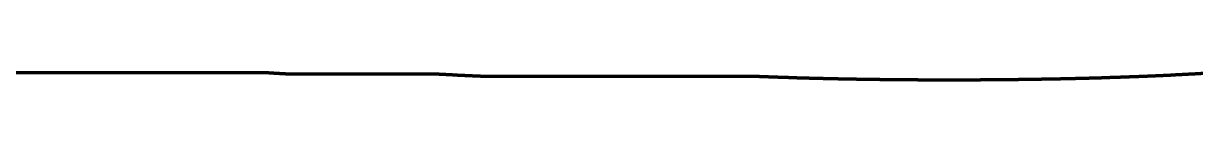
# Model space of a CAD drawing. Header units: millimetres. Extents: x 88 to 97873, y 32 to 55088.
# Drawn here: x 45301 to 46669, y 3822 to 3830 of the extents above; entities that cross this region are included whole.
import ezdxf

# ---------------------------------------------------------------- set-up
doc = ezdxf.new("R2010")
doc.units = ezdxf.units.MM
doc.header["$LTSCALE"] = 0.3

msp = doc.modelspace()

# ---------------------------------------------------------------- linework, layer by layer
at = {"color": 7, "lineweight": 211}
msp.add_lwpolyline([(46669, 3829.2), (46668.5, 3829.2), (46667.9, 3829.1), (46667.4, 3829.1), (46666.8, 3829.1), (46666.2, 3829), (46665.7, 3829), (46665.1, 3829), (46664.6, 3828.9), (46664, 3828.9), (46663.4, 3828.9), (46662.9, 3828.8), (46662.3, 3828.8), (46661.7, 3828.8), (46661.2, 3828.7), (46660.6, 3828.7), (46660, 3828.7), (46659.5, 3828.6), (46658.9, 3828.6), (46658.3, 3828.6), (46657.8, 3828.5), (46657.2, 3828.5), (46656.6, 3828.5), (46656, 3828.5), (46655.5, 3828.4), (46654.9, 3828.4), (46654.3, 3828.4), (46653.7, 3828.3), (46653.2, 3828.3), (46652.6, 3828.3), (46652, 3828.2), (46651.4, 3828.2), (46650.9, 3828.2), (46650.3, 3828.1), (46649.7, 3828.1), (46649.1, 3828.1), (46648.6, 3828), (46648, 3828), (46647.4, 3828), (46646.8, 3827.9), (46646.2, 3827.9), (46645.7, 3827.9), (46645.1, 3827.9), (46644.5, 3827.8), (46643.9, 3827.8), (46643.3, 3827.8), (46642.7, 3827.7), (46642.2, 3827.7), (46641.6, 3827.7), (46641, 3827.6), (46640.4, 3827.6), (46639.8, 3827.6), (46639.2, 3827.5), (46638.6, 3827.5), (46638, 3827.5), (46637.4, 3827.5), (46636.9, 3827.4), (46636.3, 3827.4), (46635.7, 3827.4), (46635.1, 3827.3), (46634.5, 3827.3), (46633.9, 3827.3), (46633.3, 3827.3), (46632.7, 3827.2), (46632.1, 3827.2), (46631.5, 3827.2), (46630.9, 3827.1), (46630.3, 3827.1), (46629.7, 3827.1), (46629.1, 3827.1), (46628.5, 3827), (46627.9, 3827), (46627.3, 3827), (46626.7, 3826.9), (46626.1, 3826.9), (46625.5, 3826.9), (46624.9, 3826.9), (46624.3, 3826.8), (46623.7, 3826.8), (46623.1, 3826.8), (46622.5, 3826.7), (46621.9, 3826.7), (46621.3, 3826.7), (46620.7, 3826.7), (46620.1, 3826.6), (46619.5, 3826.6), (46618.9, 3826.6), (46618.3, 3826.5), (46617.7, 3826.5), (46617.1, 3826.5), (46616.5, 3826.5), (46615.9, 3826.4), (46615.3, 3826.4), (46614.7, 3826.4), (46614, 3826.4), (46613.4, 3826.3), (46612.8, 3826.3), (46612.2, 3826.3), (46611.6, 3826.2), (46611, 3826.2), (46610.4, 3826.2), (46609.8, 3826.2), (46609.2, 3826.1), (46608.5, 3826.1), (46607.9, 3826.1), (46607.3, 3826.1), (46606.7, 3826), (46606.1, 3826), (46605.5, 3826), (46604.8, 3826), (46604.2, 3825.9), (46603.6, 3825.9), (46603, 3825.9), (46602.4, 3825.9), (46601.8, 3825.8), (46601.1, 3825.8), (46600.5, 3825.8), (46599.9, 3825.8), (46599.3, 3825.7), (46598.6, 3825.7), (46598, 3825.7), (46597.4, 3825.7), (46596.8, 3825.6), (46596.2, 3825.6), (46595.5, 3825.6), (46594.9, 3825.6), (46594.3, 3825.5), (46593.7, 3825.5), (46593, 3825.5), (46592.4, 3825.5), (46591.8, 3825.4), (46591.2, 3825.4), (46590.5, 3825.4), (46589.9, 3825.4), (46589.3, 3825.3), (46588.6, 3825.3), (46588, 3825.3), (46587.4, 3825.3), (46586.8, 3825.2), (46586.1, 3825.2), (46585.5, 3825.2), (46584.9, 3825.2), (46584.2, 3825.2), (46583.6, 3825.1), (46583, 3825.1), (46582.3, 3825.1), (46581.7, 3825.1), (46581.1, 3825), (46580.4, 3825), (46579.8, 3825), (46579.2, 3825), (46578.5, 3824.9), (46577.9, 3824.9), (46577.3, 3824.9), (46576.6, 3824.9), (46576, 3824.9), (46575.3, 3824.8), (46574.7, 3824.8), (46574.1, 3824.8), (46573.4, 3824.8), (46572.8, 3824.7), (46572.2, 3824.7), (46571.5, 3824.7), (46570.9, 3824.7), (46570.2, 3824.7), (46569.6, 3824.6), (46569, 3824.6), (46568.3, 3824.6), (46567.7, 3824.6), (46567, 3824.6), (46566.4, 3824.5), (46565.7, 3824.5), (46565.1, 3824.5), (46564.5, 3824.5), (46563.8, 3824.4), (46563.2, 3824.4), (46562.5, 3824.4), (46561.9, 3824.4), (46561.2, 3824.4), (46560.6, 3824.3), (46559.9, 3824.3), (46559.3, 3824.3), (46558.6, 3824.3), (46558, 3824.3), (46557.3, 3824.2), (46556.7, 3824.2), (46556, 3824.2), (46555.4, 3824.2), (46554.7, 3824.2), (46554.1, 3824.1), (46553.4, 3824.1), (46552.8, 3824.1), (46552.1, 3824.1), (46551.5, 3824.1), (46550.8, 3824), (46550.2, 3824), (46549.5, 3824), (46548.9, 3824), (46548.2, 3824), (46547.6, 3824), (46546.9, 3823.9), (46546.3, 3823.9), (46545.6, 3823.9), (46545, 3823.9), (46544.3, 3823.9), (46543.7, 3823.8), (46543, 3823.8), (46542.3, 3823.8), (46541.7, 3823.8), (46541, 3823.8), (46540.4, 3823.7), (46539.7, 3823.7), (46539.1, 3823.7), (46538.4, 3823.7), (46537.7, 3823.7), (46537.1, 3823.7), (46536.4, 3823.6), (46535.8, 3823.6), (46535.1, 3823.6), (46534.4, 3823.6), (46533.8, 3823.6), (46533.1, 3823.6), (46532.5, 3823.5), (46531.8, 3823.5), (46531.1, 3823.5), (46530.5, 3823.5), (46529.8, 3823.5), (46529.1, 3823.4), (46528.5, 3823.4), (46527.8, 3823.4), (46527.2, 3823.4), (46526.5, 3823.4), (46525.8, 3823.4), (46525.2, 3823.3), (46524.5, 3823.3), (46523.8, 3823.3), (46523.2, 3823.3), (46522.5, 3823.3), (46521.8, 3823.3), (46521.2, 3823.3), (46520.5, 3823.2), (46519.8, 3823.2), (46519.2, 3823.2), (46518.5, 3823.2), (46517.8, 3823.2), (46517.2, 3823.2), (46516.5, 3823.1), (46515.8, 3823.1), (46515.2, 3823.1), (46514.5, 3823.1), (46513.8, 3823.1), (46513.2, 3823.1), (46512.5, 3823.1), (46511.8, 3823), (46511.1, 3823), (46510.5, 3823), (46509.8, 3823), (46509.1, 3823), (46508.5, 3823), (46507.8, 3822.9), (46507.1, 3822.9), (46506.4, 3822.9), (46505.8, 3822.9), (46505.1, 3822.9), (46504.4, 3822.9), (46503.8, 3822.9), (46503.1, 3822.8), (46502.4, 3822.8), (46501.7, 3822.8), (46501.1, 3822.8), (46500.4, 3822.8), (46499.7, 3822.8), (46499, 3822.8), (46498.4, 3822.8), (46497.7, 3822.7), (46497, 3822.7), (46496.3, 3822.7), (46495.7, 3822.7), (46495, 3822.7), (46494.3, 3822.7), (46493.6, 3822.7), (46492.9, 3822.6), (46492.3, 3822.6), (46491.6, 3822.6), (46490.9, 3822.6), (46490.2, 3822.6), (46489.6, 3822.6), (46488.9, 3822.6), (46488.2, 3822.6), (46487.5, 3822.5), (46486.8, 3822.5), (46486.2, 3822.5), (46485.5, 3822.5), (46484.8, 3822.5), (46484.1, 3822.5), (46483.4, 3822.5), (46482.8, 3822.5), (46482.1, 3822.5), (46481.4, 3822.4), (46480.7, 3822.4), (46480, 3822.4), (46479.4, 3822.4), (46478.7, 3822.4), (46478, 3822.4), (46477.3, 3822.4), (46476.6, 3822.4), (46475.9, 3822.4), (46475.3, 3822.3), (46474.6, 3822.3), (46473.9, 3822.3), (46473.2, 3822.3), (46472.5, 3822.3), (46471.8, 3822.3), (46471.2, 3822.3), (46470.5, 3822.3), (46469.8, 3822.3), (46469.1, 3822.2), (46468.4, 3822.2), (46467.7, 3822.2), (46467.1, 3822.2), (46466.4, 3822.2), (46465.7, 3822.2), (46465, 3822.2), (46464.3, 3822.2), (46463.6, 3822.2), (46462.9, 3822.2), (46462.3, 3822.1), (46461.6, 3822.1), (46460.9, 3822.1), (46460.2, 3822.1), (46459.5, 3822.1), (46458.8, 3822.1), (46458.1, 3822.1), (46457.4, 3822.1), (46456.8, 3822.1), (46456.1, 3822.1), (46455.4, 3822.1), (46454.7, 3822), (46454, 3822), (46453.3, 3822), (46452.6, 3822), (46451.9, 3822), (46451.3, 3822), (46450.6, 3822), (46449.9, 3822), (46449.2, 3822), (46448.5, 3822), (46447.8, 3822), (46447.1, 3822), (46446.4, 3821.9), (46445.7, 3821.9), (46445, 3821.9), (46444.4, 3821.9), (46443.7, 3821.9), (46443, 3821.9), (46442.3, 3821.9), (46441.6, 3821.9), (46440.9, 3821.9), (46440.2, 3821.9), (46439.5, 3821.9), (46438.8, 3821.9), (46438.1, 3821.9), (46437.4, 3821.9), (46436.8, 3821.8), (46436.1, 3821.8), (46435.4, 3821.8), (46434.7, 3821.8), (46434, 3821.8), (46433.3, 3821.8), (46432.6, 3821.8), (46431.9, 3821.8), (46431.2, 3821.8), (46430.5, 3821.8), (46429.8, 3821.8), (46429.1, 3821.8), (46428.4, 3821.8), (46427.8, 3821.8), (46427.1, 3821.8), (46426.4, 3821.8), (46425.7, 3821.8), (46425, 3821.7), (46424.3, 3821.7), (46423.6, 3821.7), (46422.9, 3821.7), (46422.2, 3821.7), (46421.5, 3821.7), (46420.8, 3821.7), (46420.1, 3821.7), (46419.4, 3821.7), (46418.7, 3821.7), (46418, 3821.7), (46417.3, 3821.7), (46416.6, 3821.7), (46416, 3821.7), (46415.3, 3821.7), (46414.6, 3821.7), (46413.9, 3821.7), (46413.2, 3821.7), (46412.5, 3821.7), (46411.8, 3821.7), (46411.1, 3821.7), (46410.4, 3821.6), (46409.7, 3821.6), (46409, 3821.6), (46408.3, 3821.6), (46407.6, 3821.6), (46406.9, 3821.6), (46406.2, 3821.6), (46405.5, 3821.6), (46404.8, 3821.6), (46404.1, 3821.6), (46403.4, 3821.6), (46402.7, 3821.6), (46402, 3821.6), (46401.3, 3821.6), (46400.6, 3821.6), (46400, 3821.6), (46399.3, 3821.6), (46398.6, 3821.6), (46397.9, 3821.6), (46397.2, 3821.6), (46396.5, 3821.6), (46395.8, 3821.6), (46395.1, 3821.6), (46394.4, 3821.6), (46393.7, 3821.6), (46393, 3821.6), (46392.3, 3821.6), (46391.6, 3821.6), (46390.9, 3821.6), (46390.2, 3821.6), (46389.5, 3821.6), (46388.8, 3821.6), (46388.1, 3821.6), (46387.4, 3821.6), (46386.7, 3821.6), (46386, 3821.6), (46385.3, 3821.6), (46384.6, 3821.6), (46383.9, 3821.6), (46383.2, 3821.6), (46382.5, 3821.6), (46381.8, 3821.6), (46381.1, 3821.6), (46380.4, 3821.6), (46379.7, 3821.6), (46379, 3821.6), (46378.4, 3821.6), (46377.7, 3821.6), (46377, 3821.6), (46376.3, 3821.6), (46375.6, 3821.6), (46374.9, 3821.6), (46374.2, 3821.6), (46373.5, 3821.6), (46372.8, 3821.6), (46372.1, 3821.6), (46371.4, 3821.6), (46370.7, 3821.6), (46370, 3821.6), (46369.3, 3821.6), (46368.6, 3821.6), (46367.9, 3821.6), (46367.2, 3821.6), (46366.5, 3821.6), (46365.8, 3821.6), (46365.1, 3821.6), (46364.4, 3821.6), (46363.7, 3821.6), (46363, 3821.6), (46362.3, 3821.6), (46361.6, 3821.6), (46360.9, 3821.6), (46360.2, 3821.6), (46359.5, 3821.6), (46358.8, 3821.6), (46358.1, 3821.6), (46357.4, 3821.6), (46356.7, 3821.6), (46356, 3821.6), (46355.3, 3821.6), (46354.7, 3821.6), (46354, 3821.6), (46353.3, 3821.6), (46352.6, 3821.6), (46351.9, 3821.6), (46351.2, 3821.6), (46350.5, 3821.6), (46349.8, 3821.6), (46349.1, 3821.6), (46348.4, 3821.6), (46347.7, 3821.6), (46347, 3821.6), (46346.3, 3821.6), (46345.6, 3821.6), (46344.9, 3821.6), (46344.2, 3821.6), (46343.5, 3821.6), (46342.8, 3821.6), (46342.1, 3821.6), (46341.4, 3821.6), (46340.7, 3821.6), (46340, 3821.6), (46339.3, 3821.6), (46338.6, 3821.7), (46337.9, 3821.7), (46337.3, 3821.7), (46336.6, 3821.7), (46335.9, 3821.7), (46335.2, 3821.7), (46334.5, 3821.7), (46333.8, 3821.7), (46333.1, 3821.7), (46332.4, 3821.7), (46331.7, 3821.7), (46331, 3821.7), (46330.3, 3821.7), (46329.6, 3821.7), (46328.9, 3821.7), (46328.2, 3821.7), (46327.5, 3821.7), (46326.8, 3821.7), (46326.1, 3821.7), (46325.4, 3821.7), (46324.8, 3821.7), (46324.1, 3821.8), (46323.4, 3821.8), (46322.7, 3821.8), (46322, 3821.8), (46321.3, 3821.8), (46320.6, 3821.8), (46319.9, 3821.8), (46319.2, 3821.8), (46318.5, 3821.8), (46317.8, 3821.8), (46317.1, 3821.8), (46316.4, 3821.8), (46315.7, 3821.8), (46315.1, 3821.8), (46314.4, 3821.8), (46313.7, 3821.8), (46313, 3821.8), (46312.3, 3821.9), (46311.6, 3821.9), (46310.9, 3821.9), (46310.2, 3821.9), (46309.5, 3821.9), (46308.8, 3821.9), (46308.1, 3821.9), (46307.4, 3821.9), (46306.8, 3821.9), (46306.1, 3821.9), (46305.4, 3821.9), (46304.7, 3821.9), (46304, 3821.9), (46303.3, 3821.9), (46302.6, 3822), (46301.9, 3822), (46301.2, 3822), (46300.5, 3822), (46299.9, 3822), (46299.2, 3822), (46298.5, 3822), (46297.8, 3822), (46297.1, 3822), (46296.4, 3822), (46295.7, 3822), (46295, 3822), (46294.3, 3822.1), (46293.7, 3822.1), (46293, 3822.1), (46292.3, 3822.1), (46291.6, 3822.1), (46290.9, 3822.1), (46290.2, 3822.1), (46289.5, 3822.1), (46288.8, 3822.1), (46288.2, 3822.1), (46287.5, 3822.1), (46286.8, 3822.2), (46286.1, 3822.2), (46285.4, 3822.2), (46284.7, 3822.2), (46284, 3822.2), (46283.4, 3822.2), (46282.7, 3822.2), (46282, 3822.2), (46281.3, 3822.2), (46280.6, 3822.2), (46279.9, 3822.3), (46279.2, 3822.3), (46278.6, 3822.3), (46277.9, 3822.3), (46277.2, 3822.3), (46276.5, 3822.3), (46275.8, 3822.3), (46275.1, 3822.3), (46274.5, 3822.3), (46273.8, 3822.4), (46273.1, 3822.4), (46272.4, 3822.4), (46271.7, 3822.4), (46271.1, 3822.4), (46270.4, 3822.4), (46269.7, 3822.4), (46269, 3822.4), (46268.3, 3822.4), (46267.6, 3822.5), (46267, 3822.5), (46266.3, 3822.5), (46265.6, 3822.5), (46264.9, 3822.5), (46264.2, 3822.5), (46263.6, 3822.5), (46262.9, 3822.5), (46262.2, 3822.5), (46261.5, 3822.6), (46260.8, 3822.6), (46260.2, 3822.6), (46259.5, 3822.6), (46258.8, 3822.6), (46258.1, 3822.6), (46257.5, 3822.6), (46256.8, 3822.6), (46256.1, 3822.7), (46255.4, 3822.7), (46254.7, 3822.7), (46254.1, 3822.7), (46253.4, 3822.7), (46252.7, 3822.7), (46252, 3822.7), (46251.4, 3822.8), (46250.7, 3822.8), (46250, 3822.8), (46249.3, 3822.8), (46248.7, 3822.8), (46248, 3822.8), (46247.3, 3822.8), (46246.6, 3822.8), (46246, 3822.9), (46245.3, 3822.9), (46244.6, 3822.9), (46244, 3822.9), (46243.3, 3822.9), (46242.6, 3822.9), (46241.9, 3822.9), (46241.3, 3823), (46240.6, 3823), (46239.9, 3823), (46239.3, 3823), (46238.6, 3823), (46237.9, 3823), (46237.2, 3823.1), (46236.6, 3823.1), (46235.9, 3823.1), (46235.2, 3823.1), (46234.6, 3823.1), (46233.9, 3823.1), (46233.2, 3823.1), (46232.6, 3823.2), (46231.9, 3823.2), (46231.2, 3823.2), (46230.6, 3823.2), (46229.9, 3823.2), (46229.2, 3823.2), (46228.6, 3823.3), (46227.9, 3823.3), (46227.2, 3823.3), (46226.6, 3823.3), (46225.9, 3823.3), (46225.2, 3823.3), (46224.6, 3823.3), (46223.9, 3823.4), (46223.2, 3823.4), (46222.6, 3823.4), (46221.9, 3823.4), (46221.2, 3823.4), (46220.6, 3823.4), (46219.9, 3823.5), (46219.3, 3823.5), (46218.6, 3823.5), (46217.9, 3823.5), (46217.3, 3823.5), (46216.6, 3823.6), (46216, 3823.6), (46215.3, 3823.6), (46214.6, 3823.6), (46214, 3823.6), (46213.3, 3823.6), (46212.7, 3823.7), (46212, 3823.7), (46211.3, 3823.7), (46210.7, 3823.7), (46210, 3823.7), (46209.4, 3823.7), (46208.7, 3823.8), (46208, 3823.8), (46207.4, 3823.8), (46206.7, 3823.8), (46206.1, 3823.8), (46205.4, 3823.9), (46204.8, 3823.9), (46204.1, 3823.9), (46203.5, 3823.9), (46202.8, 3823.9), (46202.2, 3824), (46201.5, 3824), (46200.8, 3824), (46200.2, 3824), (46199.5, 3824), (46198.9, 3824), (46198.2, 3824.1), (46197.6, 3824.1), (46196.9, 3824.1), (46196.3, 3824.1), (46195.6, 3824.1), (46195, 3824.2), (46194.3, 3824.2), (46193.7, 3824.2), (46193, 3824.2), (46192.4, 3824.2), (46191.7, 3824.3), (46191.1, 3824.3), (46190.4, 3824.3), (46189.8, 3824.3), (46189.1, 3824.3), (46188.5, 3824.4), (46187.9, 3824.4), (46187.2, 3824.4), (46186.6, 3824.4), (46185.9, 3824.4), (46185.3, 3824.5), (46184.6, 3824.5), (46184, 3824.5), (46183.3, 3824.5), (46182.7, 3824.6), (46182.1, 3824.6), (46181.4, 3824.6), (46180.8, 3824.6), (46180.1, 3824.6), (46179.5, 3824.7), (46178.9, 3824.7), (46178.2, 3824.7), (46177.6, 3824.7), (46176.9, 3824.7), (46176.3, 3824.8), (46175.7, 3824.8), (46175, 3824.8), (46174.4, 3824.8), (46173.7, 3824.9), (46173.1, 3824.9), (46172.5, 3824.9), (46171.8, 3824.9), (46171.2, 3824.9), (46170.6, 3825), (46169.9, 3825), (46169.3, 3825), (46168.7, 3825), (46168, 3825.1), (46167.4, 3825.1), (46166.8, 3825.1), (46166.1, 3825.1), (46165.5, 3825.2), (46164.9, 3825.2), (46164.2, 3825.2), (46163.6, 3825.2), (46163, 3825.2), (46162.3, 3825.3), (46161.7, 3825.3), (46161.1, 3825.3), (46160.5, 3825.3), (46159.8, 3825.4), (46159.2, 3825.4), (46158.6, 3825.4), (46157.9, 3825.4), (46157.3, 3825.5), (46156.7, 3825.5), (46156.1, 3825.5), (46155.4, 3825.5), (46154.8, 3825.6), (46154.2, 3825.6), (46153.6, 3825.6), (46152.9, 3825.6), (46152.3, 3825.7), (45838.2, 3825.7), (45837.6, 3825.7), (45837, 3825.7), (45836.3, 3825.8), (45835.7, 3825.8), (45835.1, 3825.8), (45834.5, 3825.8), (45833.9, 3825.9), (45833.2, 3825.9), (45832.6, 3825.9), (45832, 3825.9), (45831.4, 3826), (45830.8, 3826), (45830.1, 3826), (45829.5, 3826), (45828.9, 3826.1), (45828.3, 3826.1), (45827.7, 3826.1), (45827.1, 3826.1), (45826.5, 3826.2), (45825.8, 3826.2), (45825.2, 3826.2), (45824.6, 3826.2), (45824, 3826.3), (45823.4, 3826.3), (45822.8, 3826.3), (45822.2, 3826.4), (45821.6, 3826.4), (45821, 3826.4), (45820.4, 3826.4), (45819.7, 3826.5), (45819.1, 3826.5), (45818.5, 3826.5), (45817.9, 3826.5), (45817.3, 3826.6), (45816.7, 3826.6), (45816.1, 3826.6), (45815.5, 3826.7), (45814.9, 3826.7), (45814.3, 3826.7), (45813.7, 3826.7), (45813.1, 3826.8), (45812.5, 3826.8), (45811.9, 3826.8), (45811.3, 3826.9), (45810.7, 3826.9), (45810.1, 3826.9), (45809.5, 3826.9), (45808.9, 3827), (45808.3, 3827), (45807.7, 3827), (45807.1, 3827.1), (45806.5, 3827.1), (45805.9, 3827.1), (45805.3, 3827.1), (45804.7, 3827.2), (45804.1, 3827.2), (45803.5, 3827.2), (45802.9, 3827.3), (45802.3, 3827.3), (45801.7, 3827.3), (45801.1, 3827.3), (45800.5, 3827.4), (45800, 3827.4), (45799.4, 3827.4), (45798.8, 3827.5), (45798.2, 3827.5), (45797.6, 3827.5), (45797, 3827.5), (45796.4, 3827.6), (45795.8, 3827.6), (45795.2, 3827.6), (45794.7, 3827.7), (45794.1, 3827.7), (45793.5, 3827.7), (45792.9, 3827.8), (45792.3, 3827.8), (45791.7, 3827.8), (45791.2, 3827.9), (45790.6, 3827.9), (45790, 3827.9), (45789.4, 3827.9), (45788.8, 3828), (45788.2, 3828), (45787.7, 3828), (45787.1, 3828.1), (45786.5, 3828.1), (45785.9, 3828.1), (45785.4, 3828.2), (45784.8, 3828.2), (45784.2, 3828.2), (45783.6, 3828.3), (45783.1, 3828.3), (45782.5, 3828.3), (45781.9, 3828.4), (45610.3, 3828.4), (45609.8, 3828.4), (45609.2, 3828.5), (45608.6, 3828.5), (45608, 3828.5), (45607.5, 3828.5), (45606.9, 3828.6), (45606.3, 3828.6), (45605.8, 3828.6), (45605.2, 3828.7), (45604.6, 3828.7), (45604.1, 3828.7), (45603.5, 3828.8), (45602.9, 3828.8), (45602.4, 3828.8), (45601.8, 3828.9), (45601.2, 3828.9), (45600.7, 3828.9), (45600.1, 3829), (45599.5, 3829), (45599, 3829), (45598.4, 3829.1), (45597.9, 3829.1), (45597.3, 3829.1), (45596.7, 3829.2), (45596.2, 3829.2), (45595.6, 3829.2), (45595.1, 3829.3), (45594.5, 3829.3), (45594, 3829.3), (45593.4, 3829.4), (45592.8, 3829.4), (45592.3, 3829.4), (45591.7, 3829.5), (45591.2, 3829.5), (45590.6, 3829.6), (45590.1, 3829.6), (45589.5, 3829.6), (45589, 3829.7), (45588.4, 3829.7), (45587.9, 3829.7), (45587.3, 3829.8), (45586.8, 3829.8), (45586.2, 3829.8), (45585.7, 3829.9), (45585.1, 3829.9), (45244.5, 3829.9)], dxfattribs=at)

doc.saveas('drawing.dxf')
